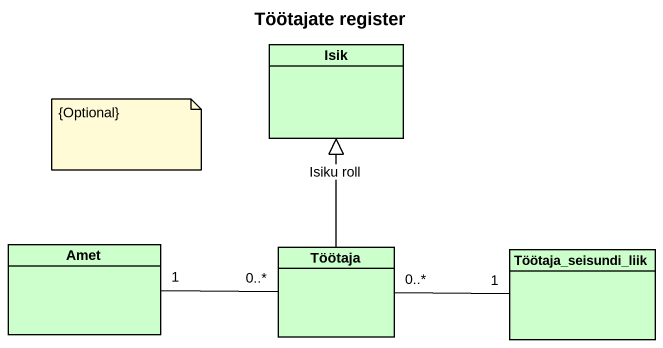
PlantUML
@startuml
title Töötajate register
hide circle
hide empty members
class Isik #CCFFCC
class Amet #CCFFCC
class Töötaja #CCFFCC
class Töötaja_seisundi_liik #CCFFCC
Amet "1" -right- "0..*" Töötaja
Töötaja -up-|> Isik : Isiku roll
Töötaja_seisundi_liik "1" -left- "0..*" Töötaja
note as N1
  {Optional}
end note
@enduml
